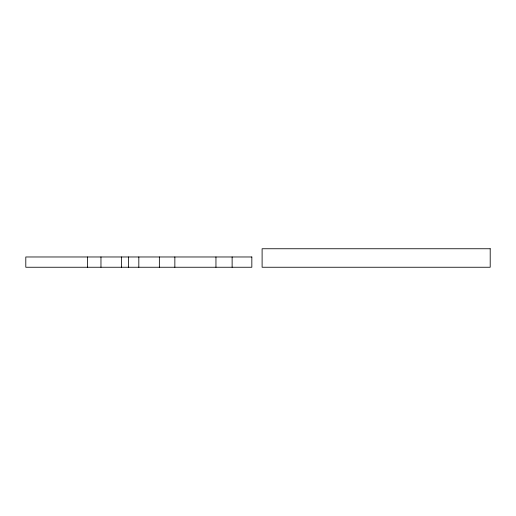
<?xml version="1.0" encoding="UTF-8"?>
<svg xmlns="http://www.w3.org/2000/svg" width="516" height="516" viewBox="0 0 516 516"><rect width="100%" height="100%" fill="white"/><g stroke="black" fill="none" stroke-linecap="round" stroke-linejoin="round"><path stroke-width="0.77" d="M232.129 256.974L232.129 267.249M215.952 256.974L215.952 267.249M174.853 256.974L174.853 267.249M159.367 256.974L159.367 267.249M138.817 256.974L138.817 267.249M128.503 256.974L128.503 267.249M121.518 256.974L121.518 267.249M100.968 256.974L100.968 267.249M87.449 256.974L87.449 267.249M490.2 248.751L262.109 248.751L262.109 267.249L490.2 267.249L490.2 248.751M251.834 256.974L25.8 256.974L25.8 267.249L251.834 267.249L251.834 256.974"/></g></svg>
